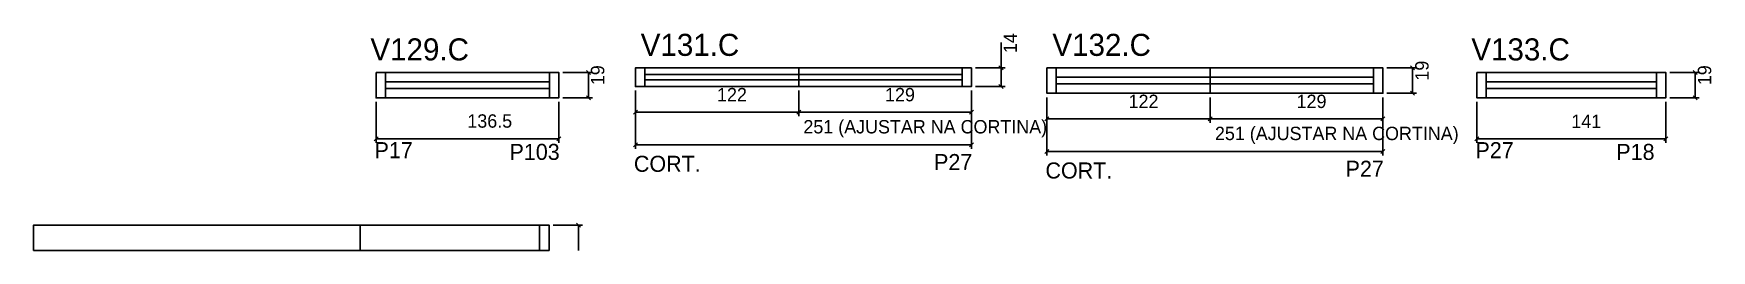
# Model space of a CAD drawing. Header units: metres. Extents: x 1673 to 2926, y 15950 to 16112.
import ezdxf

# ---------------------------------------------------------------- set-up
doc = ezdxf.new("R2010")
doc.units = ezdxf.units.M
for name, color, linetype in [('5', 7, 'Continuous'), ('COTA', 7, 'Continuous'), ('NOMENCLATURA', 7, 'Continuous'), ('Painéis', 7, 'Continuous'), ('SARR_2.2x7', 7, 'Continuous'), ('SARR_EDITAR', 7, 'Continuous')]:
    doc.layers.add(name, color=color, linetype=linetype)

msp = doc.modelspace()

# ---------------------------------------------------------------- linework, layer by layer
at = {"layer": 'COTA', "color": 4, "lineweight": 25}
for p, q in [((2395.3, 16086.6), (2395.3, 16105.7)), ((2068, 16083.2), (2090.1, 16083.2)), ((2087.1, 16064.2), (2087.1, 16083.2)), ((2376.2, 16086.6), (2398.3, 16086.6)), ((2395.3, 16072.6), (2395.3, 16086.6)), ((2683.6, 16086.6), (2705.7, 16086.6)), ((2702.7, 16067.6), (2702.7, 16086.6)), ((2894.8, 16083.2), (2916.9, 16083.2)), ((2913.9, 16064.2), (2913.9, 16083.2)), ((2122.2, 16069.6), (2122.2, 16050.5)), ((2122.2, 16069.6), (2122.2, 16026)), ((2244.2, 16069.6), (2244.2, 16050.5)), ((2244.2, 16069.6), (2244.2, 16050.5)), ((2373.2, 16069.6), (2373.2, 16050.5)), ((2373.2, 16069.6), (2373.2, 16026)), ((2376.2, 16072.6), (2398.3, 16072.6)), ((2683.6, 16067.6), (2705.7, 16067.6)), ((1928.5, 16061.2), (1928.5, 16030.6)), ((2065, 16061.2), (2065, 16030.6)), ((2068, 16064.2), (2090.1, 16064.2)), ((2429.6, 16064.6), (2429.6, 16045.5)), ((2429.6, 16064.6), (2429.6, 16021)), ((2551.6, 16064.6), (2551.6, 16045.5)), ((2551.6, 16064.6), (2551.6, 16045.5)), ((2680.6, 16064.6), (2680.6, 16045.5)), ((2680.6, 16064.6), (2680.6, 16021)), ((2750.8, 16061.2), (2750.8, 16030.6)), ((2891.8, 16061.2), (2891.8, 16030.6)), ((2894.8, 16064.2), (2916.9, 16064.2)), ((2122.2, 16053.5), (2244.2, 16053.5)), ((2244.2, 16053.5), (2373.2, 16053.5)), ((2429.6, 16048.5), (2551.6, 16048.5)), ((2551.6, 16048.5), (2680.6, 16048.5)), ((1928.5, 16033.6), (2065, 16033.6)), ((2750.8, 16033.6), (2891.8, 16033.6)), ((2122.2, 16029), (2373.2, 16029)), ((2429.6, 16024), (2680.6, 16024)), ((2060.7, 15969.1), (2082.8, 15969.1)), ((2079.8, 15950.1), (2079.8, 15969.1))]:
    msp.add_line(p, q, dxfattribs=at)
at = {"layer": 'COTA', "color": 0, "lineweight": 25}
for p, q in [((2088.6, 16081.7), (2085.6, 16084.7)), ((2396.8, 16085.1), (2393.8, 16088.1)), ((2704.2, 16085.1), (2701.2, 16088.1)), ((2915.4, 16081.7), (2912.4, 16084.7)), ((2393.8, 16074.1), (2396.8, 16071.1)), ((2701.2, 16069.1), (2704.2, 16066.1)), ((2085.6, 16065.7), (2088.6, 16062.7)), ((2123.7, 16055), (2120.7, 16052)), ((2242.7, 16052), (2245.7, 16055)), ((2245.7, 16055), (2242.7, 16052)), ((2371.7, 16052), (2374.7, 16055)), ((2912.4, 16065.7), (2915.4, 16062.7)), ((2431.1, 16050), (2428.1, 16047)), ((2550.1, 16047), (2553.1, 16050)), ((2553.1, 16050), (2550.1, 16047)), ((2679.1, 16047), (2682.1, 16050)), ((1930, 16035.1), (1927, 16032.1)), ((2063.5, 16032.1), (2066.5, 16035.1)), ((2123.7, 16030.5), (2120.7, 16027.5)), ((2371.7, 16027.5), (2374.7, 16030.5)), ((2752.3, 16035.1), (2749.3, 16032.1)), ((2890.3, 16032.1), (2893.3, 16035.1)), ((2431.1, 16025.5), (2428.1, 16022.5)), ((2679.1, 16022.5), (2682.1, 16025.5)), ((2081.3, 15967.6), (2078.3, 15970.6))]:
    msp.add_line(p, q, dxfattribs=at)
at = {"layer": 'Painéis', "color": 200, "lineweight": 25}
for points in [[(1928.5, 16083.2), (1928.5, 16064.2), (2065, 16064.2), (2065, 16083.2), (1928.5, 16083.2)], [(2750.8, 16083.2), (2750.8, 16064.2), (2891.8, 16064.2), (2891.8, 16083.2), (2750.8, 16083.2)]]:
    msp.add_lwpolyline(points, dxfattribs=at)
for points in [[(2244.2, 16072.6), (2122.2, 16072.6), (2122.2, 16086.6), (2244.2, 16086.6)], [(2244.2, 16086.6), (2373.2, 16086.6), (2373.2, 16072.6), (2244.2, 16072.6)], [(2551.6, 16067.6), (2429.6, 16067.6), (2429.6, 16086.6), (2551.6, 16086.6)], [(2551.6, 16086.6), (2680.6, 16086.6), (2680.6, 16067.6), (2551.6, 16067.6)], [(1916.7, 15950.1), (1672.7, 15950.1), (1672.7, 15969.1), (1916.7, 15969.1)], [(1916.7, 15969.1), (2057.7, 15969.1), (2057.7, 15950.1), (1916.7, 15950.1)]]:
    msp.add_lwpolyline(points, close=True, dxfattribs=at)
at = {"layer": 'SARR_2.2x7', "color": 40, "lineweight": 25}
for p, q in [((1935.5, 16083.2), (1935.5, 16064.2)), ((2058, 16083.2), (2058, 16064.2)), ((2129.2, 16086.6), (2129.2, 16072.6)), ((2366.2, 16086.6), (2366.2, 16072.6)), ((2436.6, 16086.6), (2436.6, 16067.6)), ((2551.6, 16079.6), (2436.6, 16079.6)), ((2673.6, 16079.6), (2551.6, 16079.6)), ((2673.6, 16086.6), (2673.6, 16067.6)), ((2757.8, 16083.2), (2757.8, 16064.2)), ((2884.8, 16083.2), (2884.8, 16064.2)), ((2058, 16076.2), (1935.5, 16076.2)), ((1935.5, 16071.2), (2058, 16071.2)), ((2436.6, 16074.6), (2551.6, 16074.6)), ((2551.6, 16074.6), (2673.6, 16074.6)), ((2884.8, 16076.2), (2757.8, 16076.2)), ((2757.8, 16071.2), (2884.8, 16071.2)), ((2050.7, 15969.1), (2050.7, 15950.1))]:
    msp.add_line(p, q, dxfattribs=at)
at = {"layer": 'SARR_EDITAR', "color": 141, "lineweight": 25}
for p, q in [((2129.2, 16081.6), (2366.2, 16081.6)), ((2366.2, 16077.6), (2129.2, 16077.6))]:
    msp.add_line(p, q, dxfattribs=at)

# ---------------------------------------------------------------- texts
at = {"layer": '5', "color": 5, "lineweight": 25}
for s, p in [('P17', (1927.4, 16019.1)), ('P103', (2028.2, 16017.8)), ('P27', (2749.7, 16019.1)), ('P18', (2854.9, 16017.8)), ('CORT.', (2121.1, 16008.9)), ('P27', (2345.3, 16010.2)), ('P27', (2652.7, 16005.2)), ('CORT.', (2428.5, 16003.9))]:
    msp.add_text(s, height=12, rotation=360, dxfattribs=at).set_placement(p)
at = {"layer": 'COTA', "color": 240, "lineweight": 25}
for s, p in [('14', (2407.2, 16097.7)), ('19', (2099, 16073.7)), ('19', (2714.7, 16077.1)), ('19', (2925.8, 16073.7))]:
    msp.add_text(s, height=10, rotation=90, dxfattribs=at).set_placement(p)
for s, p in [('122', (2183.2, 16061.6)), ('129', (2308.7, 16061.6)), ('122', (2490.6, 16056.6)), ('129', (2616.1, 16056.6)), ('136.5', (1996.7, 16041.9)), ('251 (AJUSTAR NA CORTINA)', (2247.7, 16037.6)), ('251 (AJUSTAR NA CORTINA)', (2555.1, 16032.6)), ('141', (2821.3, 16041.7))]:
    msp.add_text(s, height=10, dxfattribs=at).set_placement(p)
at = {"layer": 'NOMENCLATURA', "color": 7, "lineweight": 25}
for s, p in [('V129.C', (1924.3, 16092.2)), ('V131.C', (2126.2, 16095.6)), ('V132.C', (2433.7, 16095.6)), ('V133.C', (2746.6, 16092.2))]:
    msp.add_text(s, height=16.5, dxfattribs=at).set_placement(p)

doc.saveas('drawing.dxf')
